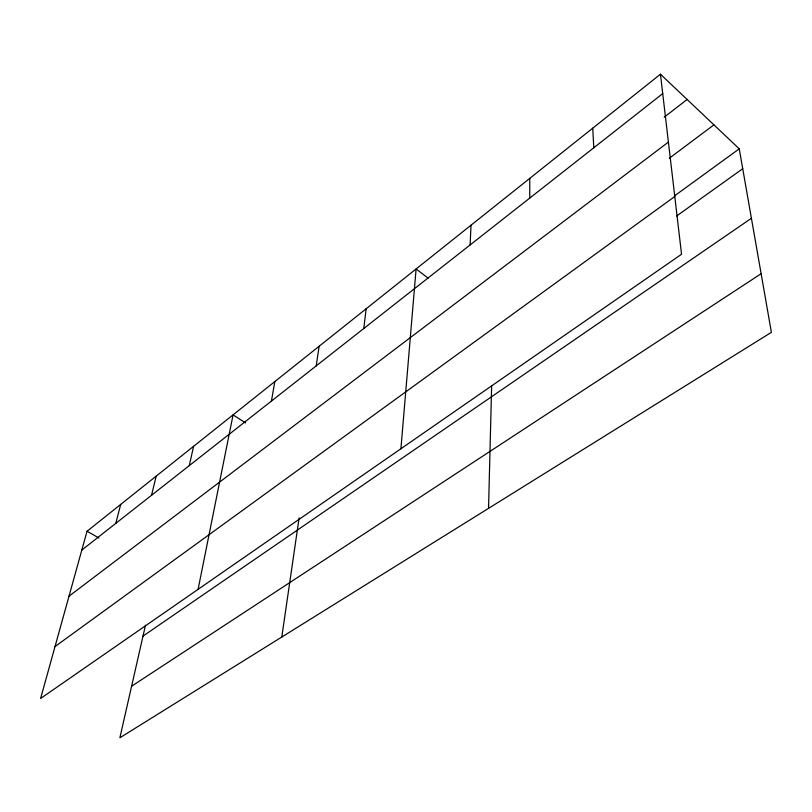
<?xml version="1.0" encoding="UTF-8"?>
<svg xmlns="http://www.w3.org/2000/svg" width="812" height="812" viewBox="0 0 812 812"><rect width="100%" height="100%" fill="white"/><g stroke="black" fill="none" stroke-linecap="round" stroke-linejoin="round"><path stroke-width="1.22" d="M488.55 508.363L491.646 385.507M470.128 244.94L471.011 225.208M400.915 448.752L416.099 268.975L428.097 278.12M363.796 328.495L366.131 308.804M281.794 637.024L299.12 517.853M316.213 365.887L319.136 346.257M271.421 401.077L274.862 381.549M198.098 589.329L233.074 414.861L245.539 422.94M189.287 465.621L193.581 446.346M145.48 625.23L119.871 737.793L771.4 332.331L739.245 148.85L660.45 74.207L87.046 531.251L40.6 698.493L681.542 254.247L660.45 74.207M151.54 495.279L156.178 476.157M115.771 523.385L120.714 504.414M81.829 550.059L662.724 93.603M664.196 117.202L687.135 99.48M69.02 596.181L668.408 142.08M669.321 158.238L713.91 124.855M674.315 196.017L739.245 148.85M55.023 646.565L674.782 196.494M676.609 216.012L742.726 168.723M143.003 636.111L751.415 218.286M131.605 686.231L761.128 273.715M87.046 531.251L98.922 538.001M592.74 128.184L593.805 147.764M529.749 178.386L529.769 198.077"/></g></svg>
